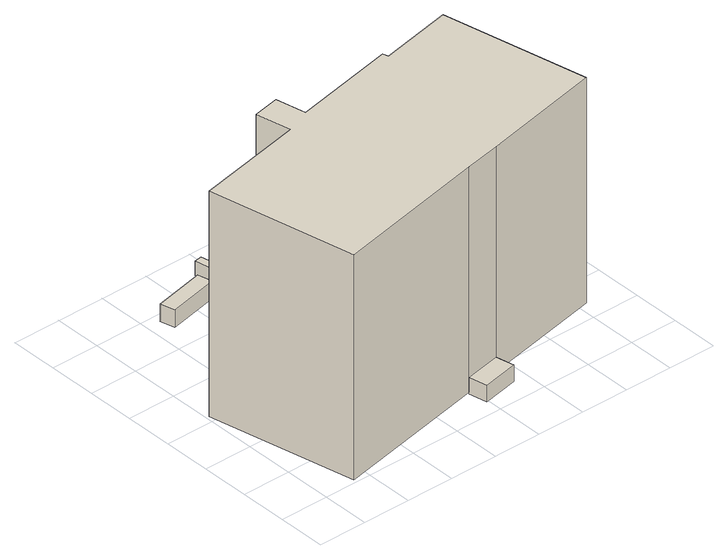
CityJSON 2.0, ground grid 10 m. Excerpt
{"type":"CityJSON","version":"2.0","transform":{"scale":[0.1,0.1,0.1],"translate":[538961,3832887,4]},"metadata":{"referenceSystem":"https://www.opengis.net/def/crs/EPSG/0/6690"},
"CityObjects":{
"building1":{"type":"Building","attributes":{"class":"3003","measuredHeight":3.7,"BuildingDetailAttribute.specifiedBuildingCoverageRate":0.6,"BuildingDetailAttribute.surveyYear":2017,"BuildingHighTideRiskAttribute.description":"1","BuildingHighTideRiskAttribute.rank":"2","BuildingHighTideRiskAttribute.depth":0.555,"BuildingIDAttribute.prefecture":"27","BuildingIDAttribute.city":"27125"},"geometry":[{"type":"Solid","lod":"1","boundaries":[[[[0,1,2,3]],[[2,4,5,3]],[[1,6,4,2]],[[0,7,6,1]],[[3,5,7,0]],[[4,6,7,5]]]]}]},
"building2":{"type":"Building","attributes":{"計測周辺長":209.95,"1/2500図郭":74,"区名":"住之江区","町丁目名称":"南港北１丁目","街区番号":3,"class":"3002","usage":"401","measuredHeight":47.6,"storeysAboveGround":7,"BuildingDetailAttribute.buildingRoofEdgeArea":2133.57,"BuildingDetailAttribute.buildingStructureType":"603","BuildingDetailAttribute.buildingStructureOrgType":"3","BuildingDetailAttribute.detailedUsage":"1310","BuildingDetailAttribute.specifiedBuildingCoverageRate":0.6,"BuildingDetailAttribute.surveyYear":2017,"BuildingHighTideRiskAttribute.description":"1","BuildingHighTideRiskAttribute.rank":"2","BuildingHighTideRiskAttribute.depth":0.91,"BuildingIDAttribute.prefecture":"27","BuildingIDAttribute.city":"27125"},"geometry":[{"type":"Solid","lod":"1","boundaries":[[[[8,9,10,11,12,13,14,15,16,17,18,19]],[[18,20,21,19]],[[17,22,20,18]],[[16,23,22,17]],[[15,24,23,16]],[[14,25,24,15]],[[13,26,25,14]],[[12,27,26,13]],[[11,28,27,12]],[[10,29,28,11]],[[9,30,29,10]],[[8,31,30,9]],[[19,21,31,8]],[[20,22,23,24,25,26,27,28,29,30,31,21]]]]}]},
"building3":{"type":"Building","attributes":{"class":"3001","BuildingDetailAttribute.specifiedBuildingCoverageRate":0.6,"BuildingDetailAttribute.surveyYear":2017,"BuildingHighTideRiskAttribute.description":"1","BuildingHighTideRiskAttribute.rank":"2","BuildingHighTideRiskAttribute.depth":0.535,"BuildingIDAttribute.prefecture":"27","BuildingIDAttribute.city":"27125"},"geometry":[{"type":"Solid","lod":"1","boundaries":[[[[32,33,34,35]],[[34,36,37,35]],[[33,38,36,34]],[[32,39,38,33]],[[35,37,39,32]],[[36,38,39,37]]]]}]},
"building4":{"type":"Building","attributes":{"計測周辺長":23.3,"1/2500図郭":74,"区名":"住之江区","町丁目名称":"南港北１丁目","街区番号":3,"class":"3003","usage":"401","measuredHeight":3.5,"storeysAboveGround":1,"BuildingDetailAttribute.buildingRoofEdgeArea":30.46,"BuildingDetailAttribute.buildingStructureType":"610","BuildingDetailAttribute.buildingStructureOrgType":"2","BuildingDetailAttribute.detailedUsage":"1310","BuildingDetailAttribute.specifiedBuildingCoverageRate":0.6,"BuildingDetailAttribute.surveyYear":2017,"BuildingHighTideRiskAttribute.description":"1","BuildingHighTideRiskAttribute.rank":"2","BuildingHighTideRiskAttribute.depth":1.54,"BuildingIDAttribute.prefecture":"27","BuildingIDAttribute.city":"27125"},"geometry":[{"type":"Solid","lod":"1","boundaries":[[[[40,41,42,43]],[[42,44,45,43]],[[41,46,44,42]],[[40,47,46,41]],[[43,45,47,40]],[[44,46,47,45]]]]}]},
"building5":{"type":"Building","attributes":{"class":"3001","BuildingDetailAttribute.specifiedBuildingCoverageRate":0.6,"BuildingDetailAttribute.surveyYear":2017,"BuildingHighTideRiskAttribute.description":"1","BuildingHighTideRiskAttribute.rank":"2","BuildingHighTideRiskAttribute.depth":0.526,"BuildingIDAttribute.prefecture":"27","BuildingIDAttribute.city":"27125"},"geometry":[{"type":"Solid","lod":"1","boundaries":[[[[48,49,50,51]],[[50,52,53,51]],[[49,54,52,50]],[[48,55,54,49]],[[51,53,55,48]],[[52,54,55,53]]]]}]},
"building6":{"type":"Building","attributes":{"class":"3001","BuildingDetailAttribute.specifiedBuildingCoverageRate":0.6,"BuildingDetailAttribute.surveyYear":2017,"BuildingHighTideRiskAttribute.description":"1","BuildingHighTideRiskAttribute.rank":"2","BuildingHighTideRiskAttribute.depth":0.55,"BuildingIDAttribute.prefecture":"27","BuildingIDAttribute.city":"27125"},"geometry":[{"type":"Solid","lod":"1","boundaries":[[[[56,57,58,59]],[[58,60,61,59]],[[57,62,60,58]],[[56,63,62,57]],[[59,61,63,56]],[[60,62,63,61]]]]}]}
},
"vertices":[
[128,542,18],[121,572,18],[227,595,18],[234,564,18],[227,595,55],[234,564,55],[121,572,55],[128,542,55],
[67,4,11],[4,311,11],[231,357,11],[216,430,11],[271,441,11],[284,378,11],[499,422,11],[502,410,11],[654,441,11],[716,137,11],[463,85,11],[388,70,11],[463,85,487],[388,70,487],[716,137,487],[654,441,487],[502,410,487],[499,422,487],[284,378,487],[271,441,487],[216,430,487],[231,357,487],[4,311,487],[67,4,487],
[265,586,17],[284,590,17],[312,461,17],[293,457,17],[312,461,47],[293,457,47],[284,590,47],[265,586,47],
[463,85,8],[471,47,8],[396,31,8],[388,70,8],[396,31,43],[388,70,43],[471,47,43],[463,85,43],
[256,635,19],[272,638,19],[279,601,19],[263,598,19],[279,601,49],[263,598,49],[272,638,49],[256,635,49],
[614,505,16],[628,509,16],[632,494,16],[618,490,16],[632,494,46],[618,490,46],[628,509,46],[614,505,46]
]}
